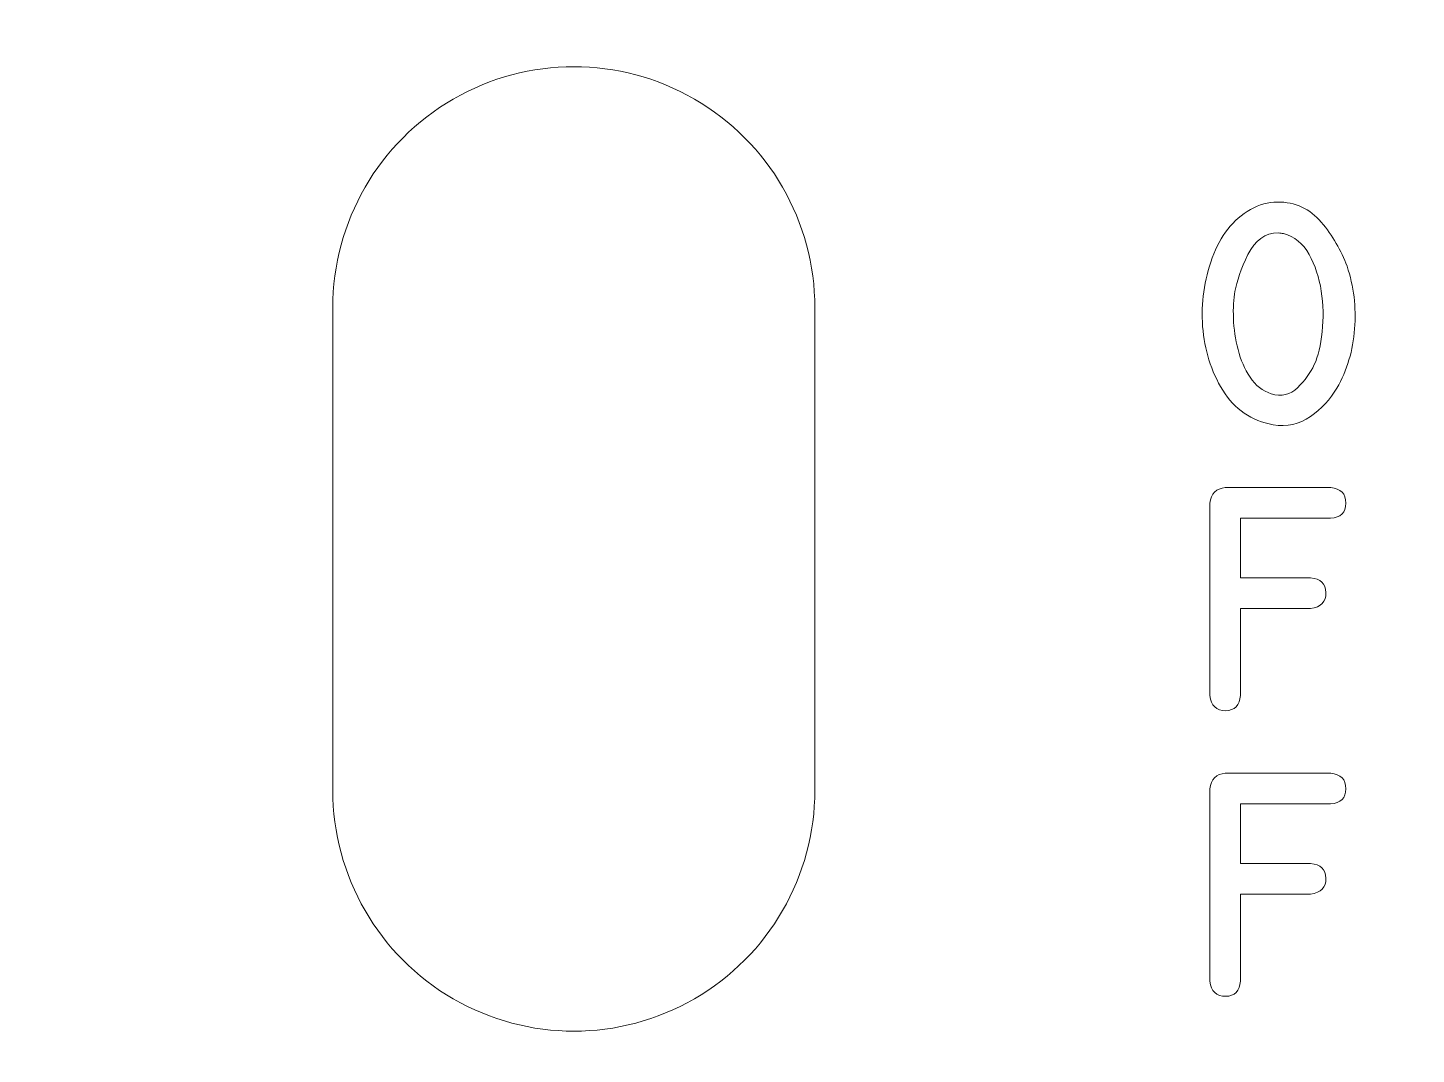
# Model space of a CAD drawing. Header units: millimetres. Extents: x -202 to 440, y -81 to 100.
# Drawn here: x -123.95 to -102, y 63.07 to 79.29 of the extents above; entities that cross this region are included whole.
import ezdxf

# ---------------------------------------------------------------- set-up
doc = ezdxf.new("R2010")
doc.units = ezdxf.units.MM
doc.header["$MEASUREMENT"] = 0
doc.layers.add('Cut', color=7, linetype='Continuous')
doc.layers.add('Engrave', color=7, linetype='Continuous')

msp = doc.modelspace()

# ---------------------------------------------------------------- linework, layer by layer
at = {"layer": 'Cut', "color": 250, "lineweight": 9}
for points, knots in [([(-1.0952, 97.6658), (-1.0954, 98.0639), (-1.2538, 98.4456), (-1.5355, 98.7269), (-1.5355, 98.7269), (-1.8171, 99.0082), (-2.1971, 99.1661), (-2.5952, 99.1658), (-2.5952, 99.1658), (-2.5952, 99.1658), (-144.0452, 99.1658), (-144.0452, 99.1658), (-144.0452, 99.1658), (-144.4432, 99.1656), (-144.8249, 99.0072), (-145.1062, 98.7255), (-145.1062, 98.7255), (-145.3875, 98.4439), (-145.5454, 98.0639), (-145.5452, 97.6658), (-145.5452, 97.6658), (-145.5452, 97.6658), (-145.5452, 93.1783), (-145.5452, 93.1783), (-145.5452, 93.1783), (-145.5449, 92.7802), (-145.3865, 92.3986), (-145.1049, 92.1173), (-145.1049, 92.1173), (-144.8232, 91.836), (-144.4432, 91.6781), (-144.0452, 91.6783), (-144.0452, 91.6783), (-144.0452, 91.6783), (-141.5827, 91.6783), (-141.5827, 91.6783), (-141.5827, 91.6783), (-139.4391, 91.6783), (-137.4583, 90.5347), (-136.3865, 88.6783), (-136.3865, 88.6783), (-135.3147, 86.8219), (-135.3147, 84.5347), (-136.3865, 82.6783), (-136.3865, 82.6783), (-137.4583, 80.8219), (-139.4391, 79.6783), (-141.5827, 79.6783), (-141.5827, 79.6783), (-141.5827, 79.6783), (-144.0452, 79.6783), (-144.0452, 79.6783), (-144.0452, 79.6783), (-144.4432, 79.6781), (-144.8249, 79.5197), (-145.1062, 79.238), (-145.1062, 79.238), (-145.3875, 78.9564), (-145.5454, 78.5764), (-145.5452, 78.1783), (-145.5452, 78.1783), (-145.5452, 78.1783), (-145.5452, 16.9783), (-145.5452, 16.9783), (-145.5452, 16.9783), (-145.5449, 16.5802), (-145.3865, 16.1986), (-145.1049, 15.9173), (-145.1049, 15.9173), (-144.8232, 15.636), (-144.4432, 15.4781), (-144.0452, 15.4783), (-144.0452, 15.4783), (-144.0452, 15.4783), (-141.5827, 15.4783), (-141.5827, 15.4783), (-141.5827, 15.4783), (-139.4391, 15.4783), (-137.4583, 14.3347), (-136.3865, 12.4783), (-136.3865, 12.4783), (-135.3147, 10.6219), (-135.3147, 8.3347), (-136.3865, 6.4783), (-136.3865, 6.4783), (-137.4583, 4.6219), (-139.4391, 3.4783), (-141.5827, 3.4783), (-141.5827, 3.4783), (-141.5827, 3.4783), (-144.0452, 3.4783), (-144.0452, 3.4783), (-144.0452, 3.4783), (-144.4432, 3.4781), (-144.8249, 3.3197), (-145.1062, 3.038), (-145.1062, 3.038), (-145.3875, 2.7564), (-145.5454, 2.3764), (-145.5452, 1.9783), (-145.5452, 1.9783), (-145.5452, 1.9783), (-145.5452, -59.2217), (-145.5452, -59.2217), (-145.5452, -59.2217), (-145.5449, -59.6198), (-145.3865, -60.0014), (-145.1049, -60.2827), (-145.1049, -60.2827), (-144.8232, -60.564), (-144.4432, -60.7219), (-144.0452, -60.7217), (-144.0452, -60.7217), (-144.0452, -60.7217), (-141.5827, -60.7217), (-141.5827, -60.7217), (-141.5827, -60.7217), (-139.4391, -60.7217), (-137.4583, -61.8653), (-136.3865, -63.7217), (-136.3865, -63.7217), (-135.3147, -65.5781), (-135.3147, -67.8653), (-136.3865, -69.7217), (-136.3865, -69.7217), (-137.4583, -71.5781), (-139.4391, -72.7217), (-141.5827, -72.7217), (-141.5827, -72.7217), (-141.5827, -72.7217), (-144.0452, -72.7217), (-144.0452, -72.7217), (-144.0452, -72.7217), (-144.4432, -72.7219), (-144.8249, -72.8803), (-145.1062, -73.162), (-145.1062, -73.162), (-145.3875, -73.4436), (-145.5454, -73.8236), (-145.5452, -74.2217), (-145.5452, -74.2217), (-145.5452, -74.2217), (-145.5452, -78.7092), (-145.5452, -78.7092), (-145.5452, -78.7092), (-145.5449, -79.1073), (-145.3865, -79.4889), (-145.1049, -79.7702), (-145.1049, -79.7702), (-144.8232, -80.0515), (-144.4432, -80.2094), (-144.0452, -80.2092), (-144.0452, -80.2092), (-144.0452, -80.2092), (-2.5952, -80.2092), (-2.5952, -80.2092), (-2.5952, -80.2092), (-2.1971, -80.2089), (-1.8154, -80.0505), (-1.5341, -79.7689), (-1.5341, -79.7689), (-1.2528, -79.4872), (-1.0949, -79.1073), (-1.0952, -78.7092), (-1.0952, -78.7092), (-1.0952, -78.7092), (-1.0952, -74.2217), (-1.0952, -74.2217), (-1.0952, -74.2217), (-1.0954, -73.8236), (-1.2538, -73.4419), (-1.5355, -73.1606), (-1.5355, -73.1606), (-1.8171, -72.8793), (-2.1971, -72.7214), (-2.5952, -72.7217), (-2.5952, -72.7217), (-2.5952, -72.7217), (-5.0577, -72.7217), (-5.0577, -72.7217), (-5.0577, -72.7217), (-7.2013, -72.7217), (-9.182, -71.5781), (-10.2538, -69.7217), (-10.2538, -69.7217), (-11.3256, -67.8653), (-11.3256, -65.5781), (-10.2538, -63.7217), (-10.2538, -63.7217), (-9.182, -61.8653), (-7.2013, -60.7217), (-5.0577, -60.7217), (-5.0577, -60.7217), (-5.0577, -60.7217), (-2.5952, -60.7217), (-2.5952, -60.7217), (-2.5952, -60.7217), (-2.1971, -60.7214), (-1.8154, -60.563), (-1.5341, -60.2814), (-1.5341, -60.2814), (-1.2528, -59.9997), (-1.0949, -59.6198), (-1.0952, -59.2217), (-1.0952, -59.2217), (-1.0952, -59.2217), (-1.0952, 1.9783), (-1.0952, 1.9783), (-1.0952, 1.9783), (-1.0954, 2.3764), (-1.2538, 2.7581), (-1.5355, 3.0394), (-1.5355, 3.0394), (-1.8171, 3.3207), (-2.1971, 3.4786), (-2.5952, 3.4783), (-2.5952, 3.4783), (-2.5952, 3.4783), (-5.0577, 3.4783), (-5.0577, 3.4783), (-5.0577, 3.4783), (-7.2013, 3.4783), (-9.182, 4.6219), (-10.2538, 6.4783), (-10.2538, 6.4783), (-11.3256, 8.3347), (-11.3256, 10.6219), (-10.2538, 12.4783), (-10.2538, 12.4783), (-9.182, 14.3347), (-7.2013, 15.4783), (-5.0577, 15.4783), (-5.0577, 15.4783), (-5.0577, 15.4783), (-2.5952, 15.4783), (-2.5952, 15.4783), (-2.5952, 15.4783), (-2.1971, 15.4786), (-1.8154, 15.637), (-1.5341, 15.9186), (-1.5341, 15.9186), (-1.2528, 16.2003), (-1.0949, 16.5802), (-1.0952, 16.9783), (-1.0952, 16.9783), (-1.0952, 16.9783), (-1.0952, 78.1783), (-1.0952, 78.1783), (-1.0952, 78.1783), (-1.0954, 78.5764), (-1.2538, 78.9581), (-1.5355, 79.2394), (-1.5355, 79.2394), (-1.8171, 79.5207), (-2.1971, 79.6786), (-2.5952, 79.6783), (-2.5952, 79.6783), (-2.5952, 79.6783), (-5.0577, 79.6783), (-5.0577, 79.6783), (-5.0577, 79.6783), (-7.2013, 79.6783), (-9.182, 80.8219), (-10.2538, 82.6783), (-10.2538, 82.6783), (-11.3256, 84.5347), (-11.3256, 86.8219), (-10.2538, 88.6783), (-10.2538, 88.6783), (-9.182, 90.5347), (-7.2013, 91.6783), (-5.0577, 91.6783), (-5.0577, 91.6783), (-5.0577, 91.6783), (-2.5952, 91.6783), (-2.5952, 91.6783), (-2.5952, 91.6783), (-2.1971, 91.6786), (-1.8154, 91.837), (-1.5341, 92.1186), (-1.5341, 92.1186), (-1.2528, 92.4003), (-1.0949, 92.7802), (-1.0952, 93.1783), (-1.0952, 93.1783), (-1.0952, 93.1783), (-1.0952, 97.6658), (-1.0952, 97.6658)], [0, 0, 0, 0, 0.0136986, 0.0136986, 0.0136986, 0.0136986, 0.0273973, 0.0273973, 0.0273973, 0.0273973, 0.0410959, 0.0410959, 0.0410959, 0.0410959, 0.0547945, 0.0547945, 0.0547945, 0.0547945, 0.0684932, 0.0684932, 0.0684932, 0.0684932, 0.0821918, 0.0821918, 0.0821918, 0.0821918, 0.0958904, 0.0958904, 0.0958904, 0.0958904, 0.109589, 0.109589, 0.109589, 0.109589, 0.1232877, 0.1232877, 0.1232877, 0.1232877, 0.1369863, 0.1369863, 0.1369863, 0.1369863, 0.1506849, 0.1506849, 0.1506849, 0.1506849, 0.1643836, 0.1643836, 0.1643836, 0.1643836, 0.1780822, 0.1780822, 0.1780822, 0.1780822, 0.1917808, 0.1917808, 0.1917808, 0.1917808, 0.2054795, 0.2054795, 0.2054795, 0.2054795, 0.2191781, 0.2191781, 0.2191781, 0.2191781, 0.2328767, 0.2328767, 0.2328767, 0.2328767, 0.2465753, 0.2465753, 0.2465753, 0.2465753, 0.260274, 0.260274, 0.260274, 0.260274, 0.2739726, 0.2739726, 0.2739726, 0.2739726, 0.2876712, 0.2876712, 0.2876712, 0.2876712, 0.3013699, 0.3013699, 0.3013699, 0.3013699, 0.3150685, 0.3150685, 0.3150685, 0.3150685, 0.3287671, 0.3287671, 0.3287671, 0.3287671, 0.3424658, 0.3424658, 0.3424658, 0.3424658, 0.3561644, 0.3561644, 0.3561644, 0.3561644, 0.369863, 0.369863, 0.369863, 0.369863, 0.3835616, 0.3835616, 0.3835616, 0.3835616, 0.3972603, 0.3972603, 0.3972603, 0.3972603, 0.4109589, 0.4109589, 0.4109589, 0.4109589, 0.4246575, 0.4246575, 0.4246575, 0.4246575, 0.4383562, 0.4383562, 0.4383562, 0.4383562, 0.4520548, 0.4520548, 0.4520548, 0.4520548, 0.4657534, 0.4657534, 0.4657534, 0.4657534, 0.4794521, 0.4794521, 0.4794521, 0.4794521, 0.4931507, 0.4931507, 0.4931507, 0.4931507, 0.5068493, 0.5068493, 0.5068493, 0.5068493, 0.5205479, 0.5205479, 0.5205479, 0.5205479, 0.5342466, 0.5342466, 0.5342466, 0.5342466, 0.5479452, 0.5479452, 0.5479452, 0.5479452, 0.5616438, 0.5616438, 0.5616438, 0.5616438, 0.5753425, 0.5753425, 0.5753425, 0.5753425, 0.5890411, 0.5890411, 0.5890411, 0.5890411, 0.6027397, 0.6027397, 0.6027397, 0.6027397, 0.6164384, 0.6164384, 0.6164384, 0.6164384, 0.630137, 0.630137, 0.630137, 0.630137, 0.6438356, 0.6438356, 0.6438356, 0.6438356, 0.6575342, 0.6575342, 0.6575342, 0.6575342, 0.6712329, 0.6712329, 0.6712329, 0.6712329, 0.6849315, 0.6849315, 0.6849315, 0.6849315, 0.6986301, 0.6986301, 0.6986301, 0.6986301, 0.7123288, 0.7123288, 0.7123288, 0.7123288, 0.7260274, 0.7260274, 0.7260274, 0.7260274, 0.739726, 0.739726, 0.739726, 0.739726, 0.7534247, 0.7534247, 0.7534247, 0.7534247, 0.7671233, 0.7671233, 0.7671233, 0.7671233, 0.7808219, 0.7808219, 0.7808219, 0.7808219, 0.7945205, 0.7945205, 0.7945205, 0.7945205, 0.8082192, 0.8082192, 0.8082192, 0.8082192, 0.8219178, 0.8219178, 0.8219178, 0.8219178, 0.8356164, 0.8356164, 0.8356164, 0.8356164, 0.8493151, 0.8493151, 0.8493151, 0.8493151, 0.8630137, 0.8630137, 0.8630137, 0.8630137, 0.8767123, 0.8767123, 0.8767123, 0.8767123, 0.890411, 0.890411, 0.890411, 0.890411, 0.9041096, 0.9041096, 0.9041096, 0.9041096, 0.9178082, 0.9178082, 0.9178082, 0.9178082, 0.9315068, 0.9315068, 0.9315068, 0.9315068, 0.9452055, 0.9452055, 0.9452055, 0.9452055, 0.9589041, 0.9589041, 0.9589041, 0.9589041, 0.9726027, 0.9726027, 0.9726027, 0.9726027, 1, 1, 1, 1]), ([(-119.1302, 67.2421), (-119.1302, 67.2421), (-119.1302, 74.8621), (-119.1302, 74.8621), (-119.1302, 74.8621), (-119.1302, 76.2233), (-118.404, 77.4811), (-117.2252, 78.1616), (-117.2252, 78.1616), (-116.0464, 78.8422), (-114.594, 78.8422), (-113.4152, 78.1616), (-113.4152, 78.1616), (-112.2364, 77.4811), (-111.5102, 76.2233), (-111.5102, 74.8621), (-111.5102, 74.8621), (-111.5102, 74.8621), (-111.5102, 67.2421), (-111.5102, 67.2421), (-111.5102, 67.2421), (-111.5102, 65.8809), (-112.2364, 64.6231), (-113.4152, 63.9425), (-113.4152, 63.9425), (-114.594, 63.2619), (-116.0464, 63.2619), (-117.2252, 63.9425), (-117.2252, 63.9425), (-118.404, 64.6231), (-119.1302, 65.8809), (-119.1302, 67.2421)], [0, 0, 0, 0, 0.1111111, 0.1111111, 0.1111111, 0.1111111, 0.2222222, 0.2222222, 0.2222222, 0.2222222, 0.3333333, 0.3333333, 0.3333333, 0.3333333, 0.4444444, 0.4444444, 0.4444444, 0.4444444, 0.5555556, 0.5555556, 0.5555556, 0.5555556, 0.6666667, 0.6666667, 0.6666667, 0.6666667, 0.7777778, 0.7777778, 0.7777778, 0.7777778, 1, 1, 1, 1])]:
    msp.add_open_spline(points, degree=3, knots=knots, dxfattribs=at)
at = {"layer": 'Engrave', "color": 240, "lineweight": 9}
for points, knots in [([(-103.0975, 75.5193), (-102.9922, 75.2012), (-102.9522, 74.8714), (-102.9781, 74.5292), (-102.9781, 74.5292), (-103.004, 74.187), (-103.098, 73.8748), (-103.2597, 73.592), (-103.2597, 73.592), (-103.362, 73.4162), (-103.5014, 73.2669), (-103.6784, 73.144), (-103.6784, 73.144), (-103.8553, 73.0211), (-104.0505, 72.9782), (-104.264, 73.0152), (-104.264, 73.0152), (-104.612, 73.0758), (-104.8784, 73.2575), (-105.063, 73.5591), (-105.063, 73.5591), (-105.2482, 73.8613), (-105.354, 74.1976), (-105.3811, 74.568), (-105.3811, 74.568), (-105.4081, 74.9384), (-105.3581, 75.2988), (-105.2311, 75.6504), (-105.2311, 75.6504), (-105.1041, 76.002), (-104.9019, 76.2572), (-104.6238, 76.4171), (-104.6238, 76.4171), (-104.4885, 76.4953), (-104.3463, 76.5341), (-104.1987, 76.5341), (-104.1987, 76.5341), (-103.9159, 76.5341), (-103.6854, 76.4277), (-103.5061, 76.2148), (-103.5061, 76.2148), (-103.3268, 76.0014), (-103.1909, 75.7698), (-103.0975, 75.5193)], [0, 0, 0, 0, 0.0833333, 0.0833333, 0.0833333, 0.0833333, 0.1666667, 0.1666667, 0.1666667, 0.1666667, 0.25, 0.25, 0.25, 0.25, 0.3333333, 0.3333333, 0.3333333, 0.3333333, 0.4166667, 0.4166667, 0.4166667, 0.4166667, 0.5, 0.5, 0.5, 0.5, 0.5833333, 0.5833333, 0.5833333, 0.5833333, 0.6666667, 0.6666667, 0.6666667, 0.6666667, 0.75, 0.75, 0.75, 0.75, 0.8333333, 0.8333333, 0.8333333, 0.8333333, 1, 1, 1, 1]), ([(-104.1846, 76.0449), (-104.3957, 76.0449), (-104.5556, 75.9315), (-104.6643, 75.7039), (-104.6643, 75.7039), (-104.7731, 75.4764), (-104.8413, 75.2824), (-104.8701, 75.1218), (-104.8701, 75.1218), (-104.8919, 75.0043), (-104.9001, 74.8626), (-104.8942, 74.6962), (-104.8942, 74.6962), (-104.8884, 74.5298), (-104.8642, 74.3652), (-104.8219, 74.2029), (-104.8219, 74.2029), (-104.7796, 74.04), (-104.7155, 73.8936), (-104.6308, 73.7637), (-104.6308, 73.7637), (-104.5456, 73.6332), (-104.4345, 73.5467), (-104.2969, 73.5044), (-104.2969, 73.5044), (-104.1358, 73.4538), (-103.997, 73.4856), (-103.8806, 73.5996), (-103.8806, 73.5996), (-103.7642, 73.7143), (-103.676, 73.8354), (-103.616, 73.9642), (-103.616, 73.9642), (-103.5555, 74.0965), (-103.5137, 74.2693), (-103.4914, 74.4845), (-103.4914, 74.4845), (-103.469, 74.6991), (-103.4743, 74.9137), (-103.5067, 75.1277), (-103.5067, 75.1277), (-103.5396, 75.3417), (-103.6037, 75.5346), (-103.6989, 75.7063), (-103.6989, 75.7063), (-103.7942, 75.8779), (-103.93, 75.9873), (-104.1052, 76.0343), (-104.1052, 76.0343), (-104.1281, 76.0414), (-104.1546, 76.0449), (-104.1846, 76.0449)], [0, 0, 0, 0, 0.0714286, 0.0714286, 0.0714286, 0.0714286, 0.1428571, 0.1428571, 0.1428571, 0.1428571, 0.2142857, 0.2142857, 0.2142857, 0.2142857, 0.2857143, 0.2857143, 0.2857143, 0.2857143, 0.3571429, 0.3571429, 0.3571429, 0.3571429, 0.4285714, 0.4285714, 0.4285714, 0.4285714, 0.5, 0.5, 0.5, 0.5, 0.5714286, 0.5714286, 0.5714286, 0.5714286, 0.6428571, 0.6428571, 0.6428571, 0.6428571, 0.7142857, 0.7142857, 0.7142857, 0.7142857, 0.7857143, 0.7857143, 0.7857143, 0.7857143, 0.8571429, 0.8571429, 0.8571429, 0.8571429, 1, 1, 1, 1]), ([(-105.2687, 68.7374), (-105.2687, 68.7374), (-105.2687, 71.7759), (-105.2687, 71.7759), (-105.2687, 71.7759), (-105.2481, 71.9276), (-105.1664, 72.0093), (-105.0241, 72.0205), (-105.0241, 72.0205), (-105.0241, 72.0205), (-103.3567, 72.0205), (-103.3567, 72.0205), (-103.3567, 72.0205), (-103.1974, 72.0082), (-103.1174, 71.9264), (-103.1174, 71.7765), (-103.1174, 71.7765), (-103.1174, 71.6272), (-103.1985, 71.5466), (-103.3602, 71.5366), (-103.3602, 71.5366), (-103.3602, 71.5366), (-104.7848, 71.5366), (-104.7848, 71.5366), (-104.7848, 71.5366), (-104.7848, 71.5366), (-104.7848, 70.5941), (-104.7848, 70.5941), (-104.7848, 70.5941), (-104.7848, 70.5941), (-103.6736, 70.5941), (-103.6736, 70.5941), (-103.6736, 70.5941), (-103.5154, 70.583), (-103.4349, 70.5054), (-103.4325, 70.3619), (-103.4325, 70.3619), (-103.4302, 70.2184), (-103.5107, 70.1344), (-103.6736, 70.1103), (-103.6736, 70.1103), (-103.6736, 70.1103), (-104.7848, 70.1103), (-104.7848, 70.1103), (-104.7848, 70.1103), (-104.7848, 70.1103), (-104.7848, 68.7374), (-104.7848, 68.7374), (-104.7848, 68.7374), (-104.796, 68.5792), (-104.8742, 68.4987), (-105.0182, 68.4963), (-105.0182, 68.4963), (-105.1623, 68.494), (-105.2458, 68.5745), (-105.2687, 68.7374)], [0, 0, 0, 0, 0.0666667, 0.0666667, 0.0666667, 0.0666667, 0.1333333, 0.1333333, 0.1333333, 0.1333333, 0.2, 0.2, 0.2, 0.2, 0.2666667, 0.2666667, 0.2666667, 0.2666667, 0.3333333, 0.3333333, 0.3333333, 0.3333333, 0.4, 0.4, 0.4, 0.4, 0.4666667, 0.4666667, 0.4666667, 0.4666667, 0.5333333, 0.5333333, 0.5333333, 0.5333333, 0.6, 0.6, 0.6, 0.6, 0.6666667, 0.6666667, 0.6666667, 0.6666667, 0.7333333, 0.7333333, 0.7333333, 0.7333333, 0.8, 0.8, 0.8, 0.8, 0.8666667, 0.8666667, 0.8666667, 0.8666667, 1, 1, 1, 1]), ([(-105.2687, 64.2238), (-105.2687, 64.2238), (-105.2687, 67.2623), (-105.2687, 67.2623), (-105.2687, 67.2623), (-105.2481, 67.414), (-105.1664, 67.4957), (-105.0241, 67.5069), (-105.0241, 67.5069), (-105.0241, 67.5069), (-103.3567, 67.5069), (-103.3567, 67.5069), (-103.3567, 67.5069), (-103.1974, 67.4946), (-103.1174, 67.4128), (-103.1174, 67.2629), (-103.1174, 67.2629), (-103.1174, 67.1136), (-103.1985, 67.033), (-103.3602, 67.023), (-103.3602, 67.023), (-103.3602, 67.023), (-104.7848, 67.023), (-104.7848, 67.023), (-104.7848, 67.023), (-104.7848, 67.023), (-104.7848, 66.0805), (-104.7848, 66.0805), (-104.7848, 66.0805), (-104.7848, 66.0805), (-103.6736, 66.0805), (-103.6736, 66.0805), (-103.6736, 66.0805), (-103.5154, 66.0694), (-103.4349, 65.9918), (-103.4325, 65.8483), (-103.4325, 65.8483), (-103.4302, 65.7048), (-103.5107, 65.6208), (-103.6736, 65.5967), (-103.6736, 65.5967), (-103.6736, 65.5967), (-104.7848, 65.5967), (-104.7848, 65.5967), (-104.7848, 65.5967), (-104.7848, 65.5967), (-104.7848, 64.2238), (-104.7848, 64.2238), (-104.7848, 64.2238), (-104.796, 64.0656), (-104.8742, 63.9851), (-105.0182, 63.9827), (-105.0182, 63.9827), (-105.1623, 63.9804), (-105.2458, 64.0609), (-105.2687, 64.2238)], [0, 0, 0, 0, 0.0666667, 0.0666667, 0.0666667, 0.0666667, 0.1333333, 0.1333333, 0.1333333, 0.1333333, 0.2, 0.2, 0.2, 0.2, 0.2666667, 0.2666667, 0.2666667, 0.2666667, 0.3333333, 0.3333333, 0.3333333, 0.3333333, 0.4, 0.4, 0.4, 0.4, 0.4666667, 0.4666667, 0.4666667, 0.4666667, 0.5333333, 0.5333333, 0.5333333, 0.5333333, 0.6, 0.6, 0.6, 0.6, 0.6666667, 0.6666667, 0.6666667, 0.6666667, 0.7333333, 0.7333333, 0.7333333, 0.7333333, 0.8, 0.8, 0.8, 0.8, 0.8666667, 0.8666667, 0.8666667, 0.8666667, 1, 1, 1, 1])]:
    msp.add_open_spline(points, degree=3, knots=knots, dxfattribs=at)

doc.saveas('drawing.dxf')
